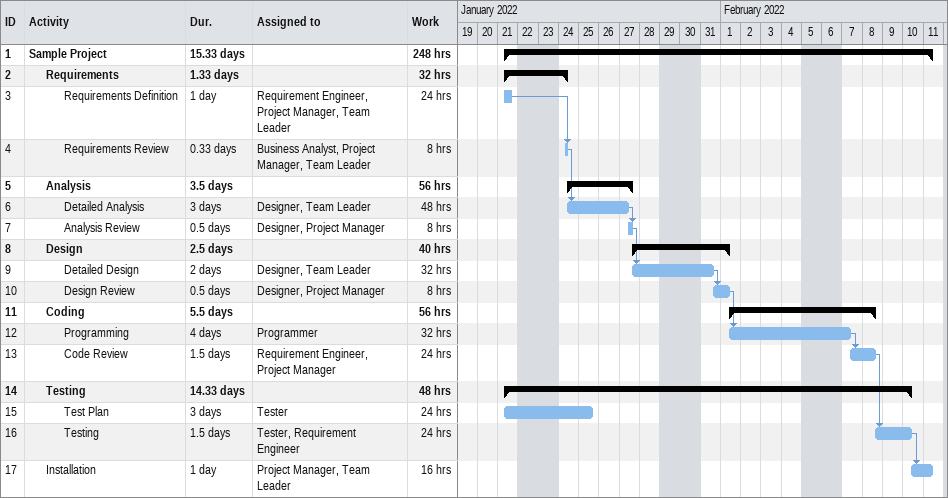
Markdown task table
| ID | Level | Task | Duration | Start | Finish | Predecessors | Resources | Work (h) |
|---|---|---|---|---|---|---|---|---|
| 1 | 1 | **Sample Project** | 15.33d | 2022-01-21 | 2022-02-11 |  |  | 248 |
| 2 | 2 | **Requirements** | 1.33d | 2022-01-21 | 2022-01-24 |  |  | 32 |
| 3 | 3 | Requirements Definition | 1d | 2022-01-21 | 2022-01-21 |  | Requirement Engineer, Project Manager, Team Leader | 24 |
| 4 | 3 | Requirements Review | 0.33d | 2022-01-24 | 2022-01-24 | 3 | Business Analyst, Project Manager, Team Leader | 8 |
| 5 | 2 | **Analysis** | 3.5d | 2022-01-24 | 2022-01-27 |  |  | 56 |
| 6 | 3 | Detailed Analysis | 3d | 2022-01-24 | 2022-01-27 | 4 | Designer, Team Leader | 48 |
| 7 | 3 | Analysis Review | 0.5d | 2022-01-27 | 2022-01-27 | 6 | Designer, Project Manager | 8 |
| 8 | 2 | **Design** | 2.5d | 2022-01-27 | 2022-02-01 |  |  | 40 |
| 9 | 3 | Detailed Design | 2d | 2022-01-27 | 2022-01-31 | 7 | Designer, Team Leader | 32 |
| 10 | 3 | Design Review | 0.5d | 2022-01-31 | 2022-02-01 | 9 | Designer, Project Manager | 8 |
| 11 | 2 | **Coding** | 5.5d | 2022-02-01 | 2022-02-08 |  |  | 56 |
| 12 | 3 | Programming | 4d | 2022-02-01 | 2022-02-07 | 10 | Programmer | 32 |
| 13 | 3 | Code Review | 1.5d | 2022-02-07 | 2022-02-08 | 12 | Requirement Engineer, Project Manager | 24 |
| 14 | 2 | **Testing** | 14.33d | 2022-01-21 | 2022-02-10 |  |  | 48 |
| 15 | 3 | Test Plan | 3d | 2022-01-21 | 2022-01-25 |  | Tester | 24 |
| 16 | 3 | Testing | 1.5d | 2022-02-08 | 2022-02-10 | 13 | Tester, Requirement Engineer | 24 |
| 17 | 2 | Installation | 1d | 2022-02-10 | 2022-02-11 | 16 | Project Manager, Team Leader | 16 |
